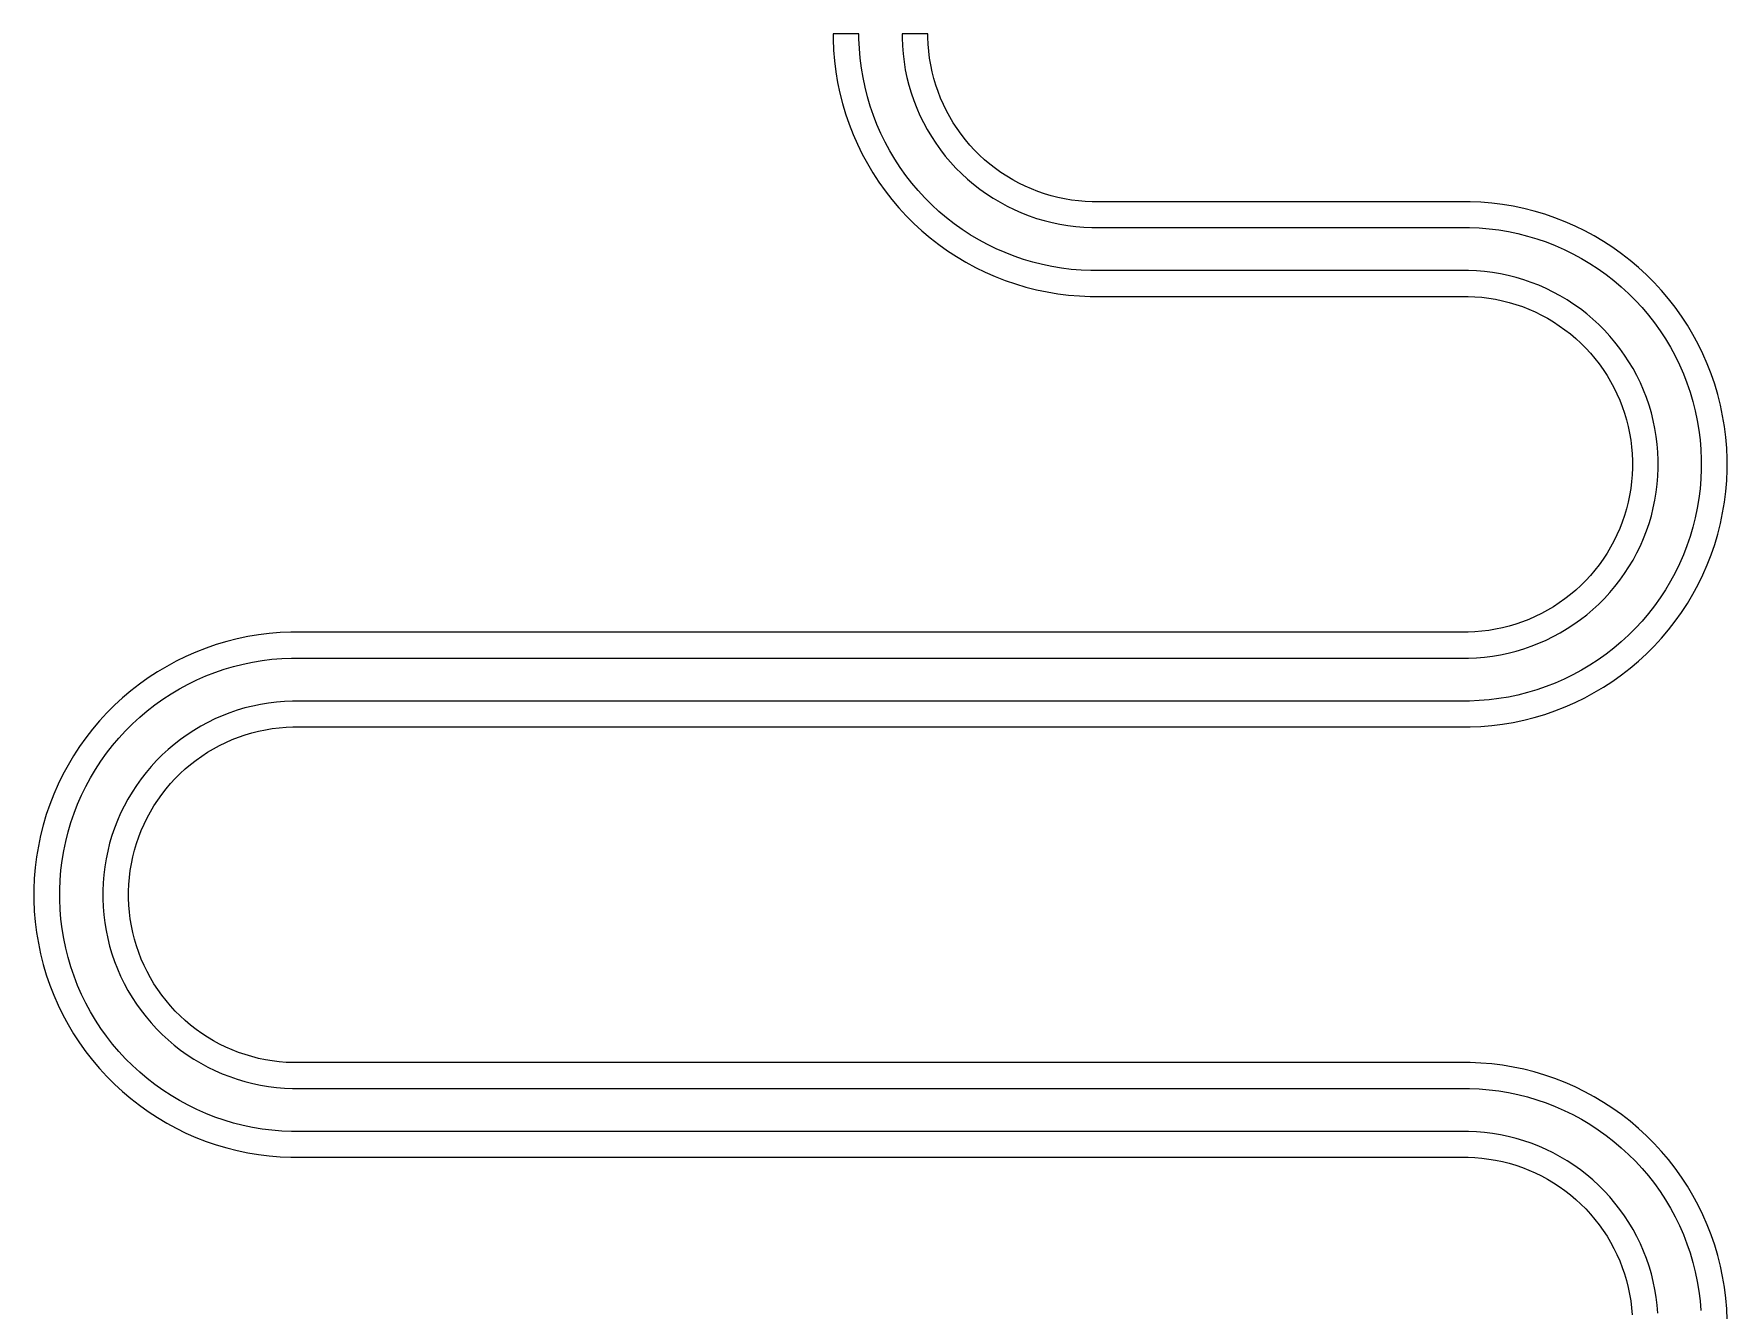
# Model space of a CAD drawing. Extents: x -3354 to 6958, y 9496 to 19808.
# Drawn here: x 2052.1 to 2445.5, y 15383.5 to 15680 of the extents above; entities that cross this region are included whole.
import ezdxf

# ---------------------------------------------------------------- set-up
doc = ezdxf.new("R2010")
doc.units = 0
doc.layers.add('L1D0', color=3, linetype='CONTINUOUS')

msp = doc.modelspace()

# ---------------------------------------------------------------- linework, layer by layer
at = {"layer": 'L1D0'}
for points in [[(2429.452, 15382.802), (2429.298, 15384.656), (2429.068, 15386.502), (2428.762, 15388.337), (2428.38, 15390.158), (2427.924, 15391.962), (2427.393, 15393.745), (2426.789, 15395.504), (2426.112, 15397.237), (2425.365, 15398.941), (2424.548, 15400.613), (2423.663, 15402.249), (2422.71, 15403.847), (2421.693, 15405.404), (2420.612, 15406.919), (2419.469, 15408.387), (2418.267, 15409.806), (2417.007, 15411.175), (2415.691, 15412.491), (2414.322, 15413.751), (2412.903, 15414.953), (2411.435, 15416.096), (2409.92, 15417.177), (2408.363, 15418.194), (2406.765, 15419.147), (2405.129, 15420.032), (2403.457, 15420.849), (2401.753, 15421.596), (2400.02, 15422.273), (2398.261, 15422.877), (2396.478, 15423.408), (2394.674, 15423.864), (2392.853, 15424.246), (2391.018, 15424.552), (2389.172, 15424.782), (2387.318, 15424.936), (2385.459, 15425.013), (2111.994, 15425.013), (2109.722, 15425.107), (2107.456, 15425.295), (2105.2, 15425.576), (2102.957, 15425.95), (2100.731, 15426.417), (2098.527, 15426.975), (2096.348, 15427.624), (2094.197, 15428.362), (2092.079, 15429.189), (2089.997, 15430.102), (2087.954, 15431.101), (2085.954, 15432.183), (2084.001, 15433.347), (2082.097, 15434.591), (2080.246, 15435.912), (2078.452, 15437.309), (2076.717, 15438.778), (2075.044, 15440.318), (2073.436, 15441.926), (2071.896, 15443.599), (2070.427, 15445.334), (2069.03, 15447.128), (2067.709, 15448.979), (2066.465, 15450.883), (2065.301, 15452.836), (2064.219, 15454.836), (2063.22, 15456.879), (2062.307, 15458.961), (2061.48, 15461.079), (2060.742, 15463.23), (2060.093, 15465.409), (2059.535, 15467.613), (2059.068, 15469.839), (2058.694, 15472.082), (2058.413, 15474.338), (2058.225, 15476.604), (2058.131, 15478.876), (2058.131, 15481.15), (2058.225, 15483.422), (2058.413, 15485.688), (2058.694, 15487.944), (2059.068, 15490.187), (2059.535, 15492.413), (2060.093, 15494.617), (2060.742, 15496.796), (2061.48, 15498.947), (2062.307, 15501.065), (2063.22, 15503.147), (2064.219, 15505.19), (2065.301, 15507.19), (2066.465, 15509.143), (2067.709, 15511.047), (2069.03, 15512.898), (2070.427, 15514.692), (2071.896, 15516.427), (2073.436, 15518.1), (2075.044, 15519.708), (2076.717, 15521.248), (2078.452, 15522.717), (2080.246, 15524.114), (2082.097, 15525.435), (2084.001, 15526.679), (2085.954, 15527.843), (2087.954, 15528.925), (2089.997, 15529.924), (2092.079, 15530.837), (2094.197, 15531.664), (2096.348, 15532.402), (2098.527, 15533.051), (2100.731, 15533.609), (2102.957, 15534.076), (2105.2, 15534.45), (2107.456, 15534.731), (2109.722, 15534.919), (2111.994, 15535.013), (2385.459, 15535.013), (2387.318, 15535.09), (2389.172, 15535.244), (2391.018, 15535.474), (2392.853, 15535.78), (2394.674, 15536.162), (2396.478, 15536.618), (2398.261, 15537.149), (2400.02, 15537.753), (2401.753, 15538.43), (2403.457, 15539.177), (2405.129, 15539.994), (2406.765, 15540.879), (2408.363, 15541.832), (2409.92, 15542.849), (2411.435, 15543.93), (2412.903, 15545.073), (2414.322, 15546.275), (2415.691, 15547.535), (2417.007, 15548.851), (2418.267, 15550.22), (2419.469, 15551.639), (2420.612, 15553.107), (2421.693, 15554.622), (2422.71, 15556.179), (2423.663, 15557.777), (2424.548, 15559.413), (2425.365, 15561.085), (2426.112, 15562.789), (2426.789, 15564.522), (2427.393, 15566.281), (2427.924, 15568.064), (2428.38, 15569.868), (2428.762, 15571.689), (2429.068, 15573.524), (2429.298, 15575.37), (2429.452, 15577.224), (2429.529, 15579.083), (2429.529, 15580.943), (2429.452, 15582.802), (2429.298, 15584.656), (2429.068, 15586.502), (2428.762, 15588.337), (2428.38, 15590.158), (2427.924, 15591.962), (2427.393, 15593.745), (2426.789, 15595.504), (2426.112, 15597.237), (2425.365, 15598.941), (2424.548, 15600.613), (2423.663, 15602.249), (2422.71, 15603.847), (2421.693, 15605.404), (2420.612, 15606.919), (2419.469, 15608.387), (2418.267, 15609.806), (2417.007, 15611.175), (2415.691, 15612.491), (2414.322, 15613.751), (2412.903, 15614.953), (2411.435, 15616.096), (2409.92, 15617.177), (2408.363, 15618.194), (2406.765, 15619.147), (2405.129, 15620.032), (2403.457, 15620.849), (2401.753, 15621.596), (2400.02, 15622.273), (2398.261, 15622.877), (2396.478, 15623.408), (2394.674, 15623.864), (2392.853, 15624.246), (2391.018, 15624.552), (2389.172, 15624.782), (2387.318, 15624.936), (2385.459, 15625.013), (2297.693, 15625.013), (2295.421, 15625.107), (2293.155, 15625.295), (2290.899, 15625.576), (2288.656, 15625.95), (2286.43, 15626.417), (2284.226, 15626.975), (2282.047, 15627.624), (2279.896, 15628.362), (2277.778, 15629.189), (2275.696, 15630.102), (2273.653, 15631.101), (2271.653, 15632.183), (2269.7, 15633.347), (2267.796, 15634.591), (2265.945, 15635.912), (2264.151, 15637.309), (2262.416, 15638.778), (2260.743, 15640.318), (2259.135, 15641.926), (2257.595, 15643.599), (2256.126, 15645.334), (2254.729, 15647.128), (2253.408, 15648.979), (2252.164, 15650.883), (2251, 15652.836), (2249.918, 15654.836), (2248.919, 15656.879), (2248.006, 15658.961), (2247.179, 15661.079), (2246.441, 15663.23), (2245.792, 15665.409), (2245.234, 15667.613), (2244.767, 15669.839), (2244.393, 15672.082), (2244.112, 15674.338), (2243.924, 15676.604), (2243.83, 15678.876), (2243.83, 15680.013), (2237.83, 15680.013), (2237.83, 15678.752), (2237.934, 15676.232), (2238.142, 15673.719), (2238.454, 15671.216), (2238.87, 15668.729), (2239.387, 15666.261), (2240.006, 15663.816), (2240.726, 15661.399), (2241.545, 15659.014), (2242.461, 15656.664), (2243.474, 15654.355), (2244.582, 15652.089), (2245.782, 15649.871), (2247.073, 15647.705), (2248.453, 15645.594), (2249.918, 15643.541), (2251.467, 15641.551), (2253.097, 15639.627), (2254.805, 15637.771), (2256.588, 15635.988), (2258.444, 15634.28), (2260.368, 15632.65), (2262.358, 15631.101), (2264.411, 15629.636), (2266.522, 15628.256), (2268.688, 15626.965), (2270.906, 15625.765), (2273.172, 15624.657), (2275.481, 15623.644), (2277.831, 15622.728), (2280.216, 15621.909), (2282.633, 15621.189), (2285.078, 15620.57), (2287.546, 15620.053), (2290.033, 15619.637), (2292.536, 15619.325), (2295.049, 15619.117), (2297.569, 15619.013), (2385.335, 15619.013), (2386.946, 15618.946), (2388.553, 15618.813), (2390.153, 15618.614), (2391.743, 15618.348), (2393.321, 15618.018), (2394.884, 15617.622), (2396.43, 15617.162), (2397.955, 15616.638), (2399.457, 15616.052), (2400.933, 15615.404), (2402.382, 15614.696), (2403.8, 15613.929), (2405.185, 15613.103), (2406.535, 15612.222), (2407.847, 15611.285), (2409.119, 15610.294), (2410.35, 15609.252), (2411.536, 15608.16), (2412.676, 15607.02), (2413.768, 15605.834), (2414.81, 15604.603), (2415.801, 15603.331), (2416.738, 15602.019), (2417.619, 15600.669), (2418.445, 15599.284), (2419.212, 15597.866), (2419.92, 15596.417), (2420.568, 15594.941), (2421.154, 15593.439), (2421.678, 15591.914), (2422.138, 15590.368), (2422.534, 15588.805), (2422.864, 15587.227), (2423.13, 15585.637), (2423.329, 15584.037), (2423.462, 15582.43), (2423.529, 15580.819), (2423.529, 15579.207), (2423.462, 15577.596), (2423.329, 15575.989), (2423.13, 15574.389), (2422.864, 15572.799), (2422.534, 15571.221), (2422.138, 15569.658), (2421.678, 15568.112), (2421.154, 15566.587), (2420.568, 15565.085), (2419.92, 15563.609), (2419.212, 15562.16), (2418.445, 15560.742), (2417.619, 15559.357), (2416.738, 15558.007), (2415.801, 15556.695), (2414.81, 15555.423), (2413.768, 15554.192), (2412.676, 15553.006), (2411.536, 15551.866), (2410.35, 15550.774), (2409.119, 15549.732), (2407.847, 15548.741), (2406.535, 15547.804), (2405.185, 15546.923), (2403.8, 15546.097), (2402.382, 15545.33), (2400.933, 15544.622), (2399.457, 15543.974), (2397.955, 15543.388), (2396.43, 15542.864), (2394.884, 15542.404), (2393.321, 15542.008), (2391.743, 15541.678), (2390.153, 15541.412), (2388.553, 15541.213), (2386.946, 15541.08), (2385.335, 15541.013), (2111.87, 15541.013), (2109.35, 15540.909), (2106.837, 15540.701), (2104.334, 15540.389), (2101.847, 15539.973), (2099.379, 15539.456), (2096.934, 15538.837), (2094.517, 15538.117), (2092.132, 15537.298), (2089.782, 15536.382), (2087.473, 15535.369), (2085.207, 15534.261), (2082.989, 15533.061), (2080.823, 15531.77), (2078.712, 15530.39), (2076.659, 15528.925), (2074.669, 15527.376), (2072.745, 15525.746), (2070.889, 15524.038), (2069.106, 15522.255), (2067.398, 15520.399), (2065.768, 15518.475), (2064.219, 15516.485), (2062.754, 15514.432), (2061.374, 15512.321), (2060.083, 15510.155), (2058.883, 15507.937), (2057.775, 15505.671), (2056.762, 15503.362), (2055.846, 15501.012), (2055.027, 15498.627), (2054.307, 15496.21), (2053.688, 15493.765), (2053.171, 15491.297), (2052.755, 15488.81), (2052.443, 15486.307), (2052.235, 15483.794), (2052.131, 15481.274), (2052.131, 15478.752), (2052.235, 15476.232), (2052.443, 15473.719), (2052.755, 15471.216), (2053.171, 15468.729), (2053.688, 15466.261), (2054.307, 15463.816), (2055.027, 15461.399), (2055.846, 15459.014), (2056.762, 15456.664), (2057.775, 15454.355), (2058.883, 15452.089), (2060.083, 15449.871), (2061.374, 15447.705), (2062.754, 15445.594), (2064.219, 15443.541), (2065.768, 15441.551), (2067.398, 15439.627), (2069.106, 15437.771), (2070.889, 15435.988), (2072.745, 15434.28), (2074.669, 15432.65), (2076.659, 15431.101), (2078.712, 15429.636), (2080.823, 15428.256), (2082.989, 15426.965), (2085.207, 15425.765), (2087.473, 15424.657), (2089.782, 15423.644), (2092.132, 15422.728), (2094.517, 15421.909), (2096.934, 15421.189), (2099.379, 15420.57), (2101.847, 15420.053), (2104.334, 15419.637), (2106.837, 15419.325), (2109.35, 15419.117), (2111.87, 15419.013), (2385.335, 15419.013), (2386.946, 15418.946), (2388.553, 15418.813), (2390.153, 15418.614), (2391.743, 15418.348), (2393.321, 15418.018), (2394.884, 15417.622), (2396.43, 15417.162), (2397.955, 15416.638), (2399.457, 15416.052), (2400.933, 15415.404), (2402.382, 15414.696), (2403.8, 15413.929), (2405.185, 15413.103), (2406.535, 15412.222), (2407.847, 15411.285), (2409.119, 15410.294), (2410.35, 15409.252), (2411.536, 15408.16), (2412.676, 15407.02), (2413.768, 15405.834), (2414.81, 15404.603), (2415.801, 15403.331), (2416.738, 15402.019), (2417.619, 15400.669), (2418.445, 15399.284), (2419.212, 15397.866), (2419.92, 15396.417), (2420.568, 15394.941), (2421.154, 15393.439), (2421.678, 15391.914), (2422.138, 15390.368), (2422.534, 15388.805), (2422.864, 15387.227), (2423.13, 15385.637), (2423.329, 15384.037), (2423.462, 15382.43)], [(2445.529, 15381.274), (2445.425, 15383.794), (2445.217, 15386.307), (2444.905, 15388.81), (2444.489, 15391.297), (2443.972, 15393.765), (2443.353, 15396.21), (2442.633, 15398.627), (2441.814, 15401.012), (2440.898, 15403.362), (2439.885, 15405.671), (2438.777, 15407.937), (2437.577, 15410.155), (2436.286, 15412.321), (2434.906, 15414.432), (2433.441, 15416.485), (2431.892, 15418.475), (2430.262, 15420.399), (2428.554, 15422.255), (2426.771, 15424.038), (2424.915, 15425.746), (2422.991, 15427.376), (2421.001, 15428.925), (2418.948, 15430.39), (2416.837, 15431.77), (2414.671, 15433.061), (2412.453, 15434.261), (2410.187, 15435.369), (2407.878, 15436.382), (2405.528, 15437.298), (2403.143, 15438.117), (2400.726, 15438.837), (2398.281, 15439.456), (2395.813, 15439.973), (2393.326, 15440.389), (2390.823, 15440.701), (2388.31, 15440.909), (2385.79, 15441.013), (2112.325, 15441.013), (2110.714, 15441.08), (2109.107, 15441.213), (2107.507, 15441.412), (2105.917, 15441.678), (2104.339, 15442.008), (2102.776, 15442.404), (2101.23, 15442.864), (2099.705, 15443.388), (2098.203, 15443.974), (2096.727, 15444.622), (2095.278, 15445.33), (2093.86, 15446.097), (2092.475, 15446.923), (2091.125, 15447.804), (2089.813, 15448.741), (2088.541, 15449.732), (2087.31, 15450.774), (2086.124, 15451.866), (2084.984, 15453.006), (2083.892, 15454.192), (2082.85, 15455.423), (2081.859, 15456.695), (2080.922, 15458.007), (2080.041, 15459.357), (2079.215, 15460.742), (2078.448, 15462.16), (2077.74, 15463.609), (2077.092, 15465.085), (2076.506, 15466.587), (2075.982, 15468.112), (2075.522, 15469.658), (2075.126, 15471.221), (2074.796, 15472.799), (2074.53, 15474.389), (2074.331, 15475.989), (2074.198, 15477.596), (2074.131, 15479.207), (2074.131, 15480.819), (2074.198, 15482.43), (2074.331, 15484.037), (2074.53, 15485.637), (2074.796, 15487.227), (2075.126, 15488.805), (2075.522, 15490.368), (2075.982, 15491.914), (2076.506, 15493.439), (2077.092, 15494.941), (2077.74, 15496.417), (2078.448, 15497.866), (2079.215, 15499.284), (2080.041, 15500.669), (2080.922, 15502.019), (2081.859, 15503.331), (2082.85, 15504.603), (2083.892, 15505.834), (2084.984, 15507.02), (2086.124, 15508.16), (2087.31, 15509.252), (2088.541, 15510.294), (2089.813, 15511.285), (2091.125, 15512.222), (2092.475, 15513.103), (2093.86, 15513.929), (2095.278, 15514.696), (2096.727, 15515.404), (2098.203, 15516.052), (2099.705, 15516.638), (2101.23, 15517.162), (2102.776, 15517.622), (2104.339, 15518.018), (2105.917, 15518.348), (2107.507, 15518.614), (2109.107, 15518.813), (2110.714, 15518.946), (2112.325, 15519.013), (2385.79, 15519.013), (2388.31, 15519.117), (2390.823, 15519.325), (2393.326, 15519.637), (2395.813, 15520.053), (2398.281, 15520.57), (2400.726, 15521.189), (2403.143, 15521.909), (2405.528, 15522.728), (2407.878, 15523.644), (2410.187, 15524.657), (2412.453, 15525.765), (2414.671, 15526.965), (2416.837, 15528.256), (2418.948, 15529.636), (2421.001, 15531.101), (2422.991, 15532.65), (2424.915, 15534.28), (2426.771, 15535.988), (2428.554, 15537.771), (2430.262, 15539.627), (2431.892, 15541.551), (2433.441, 15543.541), (2434.906, 15545.594), (2436.286, 15547.705), (2437.577, 15549.871), (2438.777, 15552.089), (2439.885, 15554.355), (2440.898, 15556.664), (2441.814, 15559.014), (2442.633, 15561.399), (2443.353, 15563.816), (2443.972, 15566.261), (2444.489, 15568.729), (2444.905, 15571.216), (2445.217, 15573.719), (2445.425, 15576.232), (2445.529, 15578.752), (2445.529, 15581.274), (2445.425, 15583.794), (2445.217, 15586.307), (2444.905, 15588.81), (2444.489, 15591.297), (2443.972, 15593.765), (2443.353, 15596.21), (2442.633, 15598.627), (2441.814, 15601.012), (2440.898, 15603.362), (2439.885, 15605.671), (2438.777, 15607.937), (2437.577, 15610.155), (2436.286, 15612.321), (2434.906, 15614.432), (2433.441, 15616.485), (2431.892, 15618.475), (2430.262, 15620.399), (2428.554, 15622.255), (2426.771, 15624.038), (2424.915, 15625.746), (2422.991, 15627.376), (2421.001, 15628.925), (2418.948, 15630.39), (2416.837, 15631.77), (2414.671, 15633.061), (2412.453, 15634.261), (2410.187, 15635.369), (2407.878, 15636.382), (2405.528, 15637.298), (2403.143, 15638.117), (2400.726, 15638.837), (2398.281, 15639.456), (2395.813, 15639.973), (2393.326, 15640.389), (2390.823, 15640.701), (2388.31, 15640.909), (2385.79, 15641.013), (2298.024, 15641.013), (2296.413, 15641.08), (2294.806, 15641.213), (2293.206, 15641.412), (2291.616, 15641.678), (2290.038, 15642.008), (2288.475, 15642.404), (2286.929, 15642.864), (2285.404, 15643.388), (2283.902, 15643.974), (2282.426, 15644.622), (2280.977, 15645.33), (2279.559, 15646.097), (2278.174, 15646.923), (2276.824, 15647.804), (2275.512, 15648.741), (2274.24, 15649.732), (2273.009, 15650.774), (2271.823, 15651.866), (2270.683, 15653.006), (2269.591, 15654.192), (2268.549, 15655.423), (2267.558, 15656.695), (2266.621, 15658.007), (2265.74, 15659.357), (2264.914, 15660.742), (2264.147, 15662.16), (2263.439, 15663.609), (2262.791, 15665.085), (2262.205, 15666.587), (2261.681, 15668.112), (2261.221, 15669.658), (2260.825, 15671.221), (2260.495, 15672.799), (2260.229, 15674.389), (2260.03, 15675.989), (2259.897, 15677.596), (2259.83, 15679.207), (2259.83, 15680.013), (2253.83, 15680.013), (2253.83, 15679.083), (2253.907, 15677.224), (2254.061, 15675.37), (2254.291, 15673.524), (2254.597, 15671.689), (2254.979, 15669.868), (2255.435, 15668.064), (2255.966, 15666.281), (2256.57, 15664.522), (2257.247, 15662.789), (2257.994, 15661.085), (2258.811, 15659.413), (2259.696, 15657.777), (2260.649, 15656.179), (2261.666, 15654.622), (2262.747, 15653.107), (2263.89, 15651.639), (2265.092, 15650.22), (2266.352, 15648.851), (2267.668, 15647.535), (2269.037, 15646.275), (2270.456, 15645.073), (2271.924, 15643.93), (2273.439, 15642.849), (2274.996, 15641.832), (2276.594, 15640.879), (2278.23, 15639.994), (2279.902, 15639.177), (2281.606, 15638.43), (2283.339, 15637.753), (2285.098, 15637.149), (2286.881, 15636.618), (2288.685, 15636.162), (2290.506, 15635.78), (2292.341, 15635.474), (2294.187, 15635.244), (2296.041, 15635.09), (2297.9, 15635.013), (2385.666, 15635.013), (2387.938, 15634.919), (2390.204, 15634.731), (2392.46, 15634.45), (2394.703, 15634.076), (2396.929, 15633.609), (2399.133, 15633.051), (2401.312, 15632.402), (2403.463, 15631.664), (2405.581, 15630.837), (2407.663, 15629.924), (2409.706, 15628.925), (2411.706, 15627.843), (2413.659, 15626.679), (2415.563, 15625.435), (2417.414, 15624.114), (2419.208, 15622.717), (2420.943, 15621.248), (2422.616, 15619.708), (2424.224, 15618.1), (2425.764, 15616.427), (2427.233, 15614.692), (2428.63, 15612.898), (2429.951, 15611.047), (2431.195, 15609.143), (2432.359, 15607.19), (2433.441, 15605.19), (2434.44, 15603.147), (2435.353, 15601.065), (2436.18, 15598.947), (2436.918, 15596.796), (2437.567, 15594.617), (2438.125, 15592.413), (2438.592, 15590.187), (2438.966, 15587.944), (2439.247, 15585.688), (2439.435, 15583.422), (2439.529, 15581.15), (2439.529, 15578.876), (2439.435, 15576.604), (2439.247, 15574.338), (2438.966, 15572.082), (2438.592, 15569.839), (2438.125, 15567.613), (2437.567, 15565.409), (2436.918, 15563.23), (2436.18, 15561.079), (2435.353, 15558.961), (2434.44, 15556.879), (2433.441, 15554.836), (2432.359, 15552.836), (2431.195, 15550.883), (2429.951, 15548.979), (2428.63, 15547.128), (2427.233, 15545.334), (2425.764, 15543.599), (2424.224, 15541.926), (2422.616, 15540.318), (2420.943, 15538.778), (2419.208, 15537.309), (2417.414, 15535.912), (2415.563, 15534.591), (2413.659, 15533.347), (2411.706, 15532.183), (2409.706, 15531.101), (2407.663, 15530.102), (2405.581, 15529.189), (2403.463, 15528.362), (2401.312, 15527.624), (2399.133, 15526.975), (2396.929, 15526.417), (2394.703, 15525.95), (2392.46, 15525.576), (2390.204, 15525.295), (2387.938, 15525.107), (2385.666, 15525.013), (2112.201, 15525.013), (2110.342, 15524.936), (2108.488, 15524.782), (2106.642, 15524.552), (2104.807, 15524.246), (2102.986, 15523.864), (2101.182, 15523.408), (2099.399, 15522.877), (2097.64, 15522.273), (2095.907, 15521.596), (2094.203, 15520.849), (2092.531, 15520.032), (2090.895, 15519.147), (2089.297, 15518.194), (2087.74, 15517.177), (2086.225, 15516.096), (2084.757, 15514.953), (2083.338, 15513.751), (2081.969, 15512.491), (2080.653, 15511.175), (2079.393, 15509.806), (2078.191, 15508.387), (2077.048, 15506.919), (2075.967, 15505.404), (2074.95, 15503.847), (2073.997, 15502.249), (2073.112, 15500.613), (2072.295, 15498.941), (2071.548, 15497.237), (2070.871, 15495.504), (2070.267, 15493.745), (2069.736, 15491.962), (2069.28, 15490.158), (2068.898, 15488.337), (2068.592, 15486.502), (2068.362, 15484.656), (2068.208, 15482.802), (2068.131, 15480.943), (2068.131, 15479.083), (2068.208, 15477.224), (2068.362, 15475.37), (2068.592, 15473.524), (2068.898, 15471.689), (2069.28, 15469.868), (2069.736, 15468.064), (2070.267, 15466.281), (2070.871, 15464.522), (2071.548, 15462.789), (2072.295, 15461.085), (2073.112, 15459.413), (2073.997, 15457.777), (2074.95, 15456.179), (2075.967, 15454.622), (2077.048, 15453.107), (2078.191, 15451.639), (2079.393, 15450.22), (2080.653, 15448.851), (2081.969, 15447.535), (2083.338, 15446.275), (2084.757, 15445.073), (2086.225, 15443.93), (2087.74, 15442.849), (2089.297, 15441.832), (2090.895, 15440.879), (2092.531, 15439.994), (2094.203, 15439.177), (2095.907, 15438.43), (2097.64, 15437.753), (2099.399, 15437.149), (2101.182, 15436.618), (2102.986, 15436.162), (2104.807, 15435.78), (2106.642, 15435.474), (2108.488, 15435.244), (2110.342, 15435.09), (2112.201, 15435.013), (2385.666, 15435.013), (2387.938, 15434.919), (2390.204, 15434.731), (2392.46, 15434.45), (2394.703, 15434.076), (2396.929, 15433.609), (2399.133, 15433.051), (2401.312, 15432.402), (2403.463, 15431.664), (2405.581, 15430.837), (2407.663, 15429.924), (2409.706, 15428.925), (2411.706, 15427.843), (2413.659, 15426.679), (2415.563, 15425.435), (2417.414, 15424.114), (2419.208, 15422.717), (2420.943, 15421.248), (2422.616, 15419.708), (2424.224, 15418.1), (2425.764, 15416.427), (2427.233, 15414.692), (2428.63, 15412.898), (2429.951, 15411.047), (2431.195, 15409.143), (2432.359, 15407.19), (2433.441, 15405.19), (2434.44, 15403.147), (2435.353, 15401.065), (2436.18, 15398.947), (2436.918, 15396.796), (2437.567, 15394.617), (2438.125, 15392.413), (2438.592, 15390.187), (2438.966, 15387.944), (2439.247, 15385.688), (2439.435, 15383.422)]]:
    msp.add_lwpolyline(points, dxfattribs=at)

doc.saveas('drawing.dxf')
